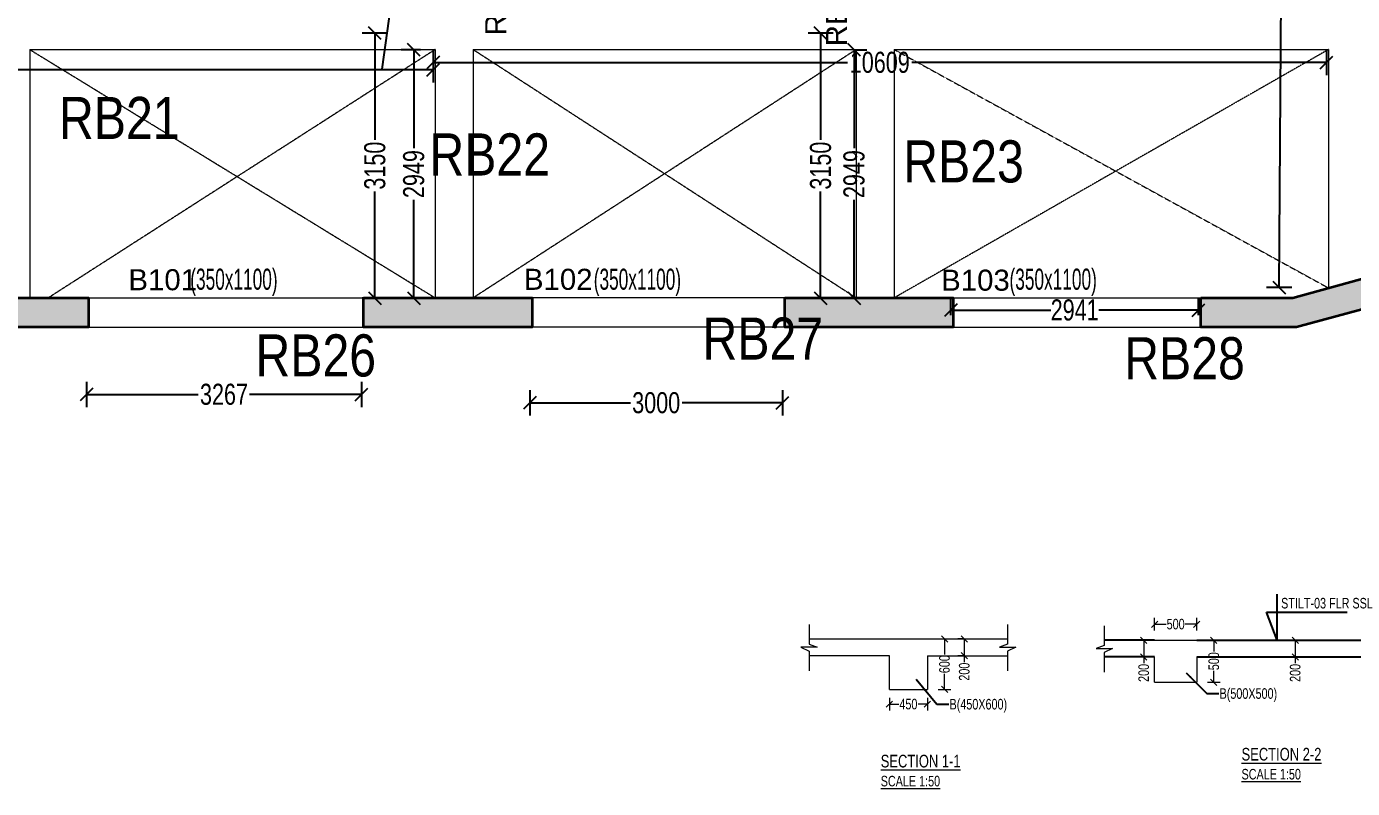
# Model space of a CAD drawing. Header units: millimetres. Extents: x 0 to 72183, y 72 to 62889.
# Drawn here: x 19496 to 35243, y 72 to 9123 of the extents above; entities that cross this region are included whole.
import ezdxf
from ezdxf.enums import TextEntityAlignment as Align

# ---------------------------------------------------------------- set-up
doc = ezdxf.new("R2010")
doc.units = ezdxf.units.MM
doc.linetypes.add('HIDDEN', pattern=[0.375, 0.25, -0.125])
for name, color, linetype, lineweight in [('A-HIDD-ABVE', 8, 'HIDDEN', 20), ('S-BEAM', 7, 'Continuous', 18), ('S-BEAM-IDEN', 2, 'Continuous', 9), ('S-COL HATCH', 9, 'Continuous', 0), ('S-COLS', 5, 'Continuous', 35), ('SEC TEXT', 50, 'Continuous', 5)]:
    doc.layers.add(name, color=color, linetype=linetype, lineweight=lineweight)
for name, color, linetype in [('Abhinav working', 6, 'Continuous'), ('Beam Nos', 7, 'Continuous'), ('dim', 8, 'Continuous')]:
    doc.layers.add(name, color=color, linetype=linetype)
doc.styles.add('Dim.s & Anno.(Misc.)', font='ARIALN.TTF')
doc.styles.add('SC-BBS1', font='SansSerif')
doc.styles.add('sd', font='ARIALN.TTF')
doc.styles.add('SOBHA', font='swisscl.ttf')
doc.styles.add('Swis721 LtCn BT', font='swisscl.ttf', dxfattribs={"width": 0.9, "height": 233.355162})
doc.dimstyles.new('S-100', dxfattribs={"dimscale": 100, "dimtxt": 2.5, "dimasz": 1.5, "dimexe": 1.5, "dimexo": 1.5, "dimgap": 0.1, "dimtad": 0, "dimdec": 0, "dimrnd": 0.0005, "dimzin": 0, "dimdsep": 46, "dimtxsty": 'SOBHA', "dimblk": 'OBLIQUE', "dimcen": 0.09, "dimclrd": 8, "dimclre": 8, "dimclrt": 6, "dimadec": 0, "dimazin": 0, "dimtfac": 1, "dimtdec": 0, "dimtofl": 0, "dimtmove": 0, "dimatfit": 3, "dimfxl": 1.5, "dimfxlon": 1, "dimtolj": 1, "dimtzin": 0, "dimlwd": -1, "dimlwe": -1, "dimarcsym": 0})
doc.dimstyles.new('S-50', dxfattribs={"dimscale": 50, "dimtxt": 2.5, "dimasz": 1.5, "dimexe": 1.5, "dimexo": 1.5, "dimgap": 0.1, "dimtad": 0, "dimdec": 0, "dimrnd": 0.0005, "dimzin": 0, "dimdsep": 46, "dimtxsty": 'SOBHA', "dimblk": 'OBLIQUE', "dimcen": 0.09, "dimclrd": 8, "dimclre": 8, "dimclrt": 6, "dimadec": 0, "dimazin": 0, "dimtfac": 1, "dimtdec": 0, "dimtofl": 0, "dimtmove": 0, "dimatfit": 3, "dimfxl": 1.5, "dimfxlon": 1, "dimtolj": 1, "dimtzin": 0, "dimlwd": -1, "dimlwe": -1, "dimarcsym": 0})

# ---------------------------------------------------------------- blocks, each defined once
blk = doc.blocks.new('*U9')
blk.add_lwpolyline([(-31.73, 0), (-1.25, 0), (-0.62, 2.5), (0.62, -2.5), (1.25, 0), (28.62, 0)])
blk = doc.blocks.new('A$Cb7cd9481')
at = {"layer": 'S-COL HATCH', "transparency": 33554687}
h = blk.add_hatch(color=256, dxfattribs=at)
h.dxf.hatch_style = 1
h.paths.add_polyline_path([(15747, -13822), (15654, -13485), (14779, -13724), (13686, -13724), (13686, -14074), (14825, -14074)])
h = blk.add_hatch(color=256, dxfattribs=at)
h.dxf.hatch_style = 1
h.paths.add_polyline_path([(478, -14074), (478, -13724), (-1522, -13724), (-1522, -14074)])
h = blk.add_hatch(color=256, dxfattribs=at)
h.dxf.hatch_style = 1
h.paths.add_polyline_path([(5745, -14074), (5745, -13724), (3745, -13724), (3745, -14074)])
h = blk.add_hatch(color=256, dxfattribs=at)
h.dxf.hatch_style = 1
h.paths.add_polyline_path([(10745, -14074), (10745, -13724), (8745, -13724), (8745, -14074)])
at = {"layer": 'S-COLS', "elevation": 0}
blk.add_lwpolyline([(13686, -13724), (14779, -13724), (15654, -13485), (15747, -13822), (14825, -14074), (13686, -14074), (13686, -13724)], dxfattribs=at)
for points in [[(-1522, -13724), (478, -13724), (478, -14074), (-1522, -14074)], [(3745, -13724), (5745, -13724), (5745, -14074), (3745, -14074)], [(8745, -13724), (10745, -13724), (10745, -14074), (8745, -14074)]]:
    blk.add_lwpolyline(points, close=True, dxfattribs=at)
blk = doc.blocks.new('_OBLIQUE')
at = {"color": 0, "linetype": 'ByBlock'}
blk.add_line((-0.5, -0.5), (0.5, 0.5), dxfattribs=at)
blk = doc.blocks.new('*D227')
at = {"layer": 'Defpoints', "color": 0, "transparency": 16777216}
for p in [(30656, 1849), (30633, 1649), (30656, 1649)]:
    blk.add_point(p, dxfattribs=at)
at = {"layer": 'S-BEAM', "color": 8, "transparency": 16777216}
for p, q in [((30633, 1849), (30558, 1849)), ((30633, 1849), (30633, 1649)), ((30633, 1649), (30558, 1649)), ((30633, 1649), (30633, 1574))]:
    blk.add_line(p, q, dxfattribs=at)
at = {"layer": 'S-BEAM', "color": 8, "transparency": 16777216, "xscale": 75, "yscale": 75, "zscale": 75}
for p, rotation in [((30633, 1849), 90), ((30633, 1649), 270)]:
    blk.add_blockref('_OBLIQUE', p, dxfattribs=dict(at, rotation=rotation))
at = {"layer": 'S-BEAM', "color": 6, "transparency": 16777216, "insert": (30633, 1460), "char_height": 125, "attachment_point": 5, "rotation": 90, "style": 'SOBHA'}
blk.add_mtext('\\A1;200', dxfattribs=at)
blk = doc.blocks.new('*D428')
at = {"layer": 'Defpoints', "color": 0, "transparency": 16777216}
for p in [(30194, 1849), (30398, 1849), (30194, 1249)]:
    blk.add_point(p, dxfattribs=at)
at = {"layer": 'S-BEAM', "color": 8, "transparency": 16777216}
for p, q in [((30323, 1849), (30473, 1849)), ((30398, 1849), (30398, 1663)), ((30398, 1249), (30398, 1435)), ((30323, 1249), (30473, 1249))]:
    blk.add_line(p, q, dxfattribs=at)
at = {"layer": 'S-BEAM', "color": 8, "transparency": 16777216, "xscale": 75, "yscale": 75, "zscale": 75}
for p, rotation in [((30398, 1849), 90), ((30398, 1249), 270)]:
    blk.add_blockref('_OBLIQUE', p, dxfattribs=dict(at, rotation=rotation))
at = {"layer": 'S-BEAM', "color": 6, "transparency": 16777216, "insert": (30398, 1549), "char_height": 125, "attachment_point": 5, "rotation": 90, "style": 'SOBHA'}
blk.add_mtext('\\A1;600', dxfattribs=at)
blk = doc.blocks.new('*D429')
at = {"layer": 'Defpoints', "color": 0, "transparency": 16777216}
for p in [(33393, 1834), (33596, 1834), (33393, 1335)]:
    blk.add_point(p, dxfattribs=at)
at = {"layer": 'S-BEAM', "color": 8, "transparency": 16777216}
for p, q in [((33521, 1834), (33671, 1834)), ((33596, 1834), (33596, 1699)), ((33596, 1335), (33596, 1470)), ((33521, 1335), (33671, 1335))]:
    blk.add_line(p, q, dxfattribs=at)
at = {"layer": 'S-BEAM', "color": 8, "transparency": 16777216, "xscale": 75, "yscale": 75, "zscale": 75}
for p, rotation in [((33596, 1834), 90), ((33596, 1335), 270)]:
    blk.add_blockref('_OBLIQUE', p, dxfattribs=dict(at, rotation=rotation))
at = {"layer": 'S-BEAM', "color": 6, "transparency": 16777216, "insert": (33596, 1584), "char_height": 125, "attachment_point": 5, "rotation": 90, "style": 'SOBHA'}
blk.add_mtext('\\A1;500', dxfattribs=at)
blk = doc.blocks.new('*D430')
at = {"layer": 'Defpoints', "color": 0, "transparency": 16777216}
for p in [(32893, 2024), (32893, 1834), (33393, 1834)]:
    blk.add_point(p, dxfattribs=at)
at = {"layer": 'S-BEAM', "color": 8, "transparency": 16777216}
for p, q in [((32893, 1949), (32893, 2099)), ((33393, 1949), (33393, 2099)), ((32893, 2024), (33029, 2024)), ((33393, 2024), (33257, 2024))]:
    blk.add_line(p, q, dxfattribs=at)
at = {"layer": 'S-BEAM', "color": 8, "transparency": 16777216, "xscale": 75, "yscale": 75, "zscale": 75, "rotation": 180}
blk.add_blockref('_OBLIQUE', (32893, 2024), dxfattribs=at)
at = {"layer": 'S-BEAM', "color": 8, "transparency": 16777216, "xscale": 75, "yscale": 75, "zscale": 75}
blk.add_blockref('_OBLIQUE', (33393, 2024), dxfattribs=at)
at = {"layer": 'S-BEAM', "color": 6, "transparency": 16777216, "insert": (33143, 2024), "char_height": 125, "attachment_point": 5, "style": 'SOBHA'}
blk.add_mtext('\\A1;500', dxfattribs=at)
blk = doc.blocks.new('*D229')
at = {"layer": 'Defpoints', "color": 0, "transparency": 16777216}
for p in [(34586, 1834), (34563, 1634), (34586, 1634)]:
    blk.add_point(p, dxfattribs=at)
at = {"layer": 'S-BEAM', "color": 8, "transparency": 16777216}
for p, q in [((34563, 1834), (34488, 1834)), ((34563, 1834), (34563, 1634)), ((34563, 1634), (34488, 1634)), ((34563, 1634), (34563, 1559))]:
    blk.add_line(p, q, dxfattribs=at)
at = {"layer": 'S-BEAM', "color": 8, "transparency": 16777216, "xscale": 75, "yscale": 75, "zscale": 75}
for p, rotation in [((34563, 1834), 90), ((34563, 1634), 270)]:
    blk.add_blockref('_OBLIQUE', p, dxfattribs=dict(at, rotation=rotation))
at = {"layer": 'S-BEAM', "color": 6, "transparency": 16777216, "insert": (34563, 1445), "char_height": 125, "attachment_point": 5, "rotation": 90, "style": 'SOBHA'}
blk.add_mtext('\\A1;200', dxfattribs=at)
blk = doc.blocks.new('*D432')
at = {"layer": 'Defpoints', "color": 0, "transparency": 16777216}
for p in [(32796, 1834), (32764, 1634), (32796, 1634)]:
    blk.add_point(p, dxfattribs=at)
at = {"layer": 'S-BEAM', "color": 8, "transparency": 16777216}
for p, q in [((32764, 1834), (32689, 1834)), ((32764, 1834), (32764, 1634)), ((32764, 1634), (32689, 1634)), ((32764, 1634), (32764, 1559))]:
    blk.add_line(p, q, dxfattribs=at)
at = {"layer": 'S-BEAM', "color": 8, "transparency": 16777216, "xscale": 75, "yscale": 75, "zscale": 75}
for p, rotation in [((32764, 1834), 90), ((32764, 1634), 270)]:
    blk.add_blockref('_OBLIQUE', p, dxfattribs=dict(at, rotation=rotation))
at = {"layer": 'S-BEAM', "color": 6, "transparency": 16777216, "insert": (32764, 1445), "char_height": 125, "attachment_point": 5, "rotation": 90, "style": 'SOBHA'}
blk.add_mtext('\\A1;200', dxfattribs=at)
blk = doc.blocks.new('*D434')
at = {"layer": 'Defpoints', "color": 0, "transparency": 16777216}
for p in [(29744, 1249, 0), (30194, 1249, 0), (30194, 1074)]:
    blk.add_point(p, dxfattribs=at)
at = {"layer": 'S-BEAM', "color": 8, "transparency": 16777216}
for p, q in [((29744, 1149), (29744, 999)), ((30194, 1149), (30194, 999)), ((29744, 1074), (29854, 1074)), ((30194, 1074), (30084, 1074))]:
    blk.add_line(p, q, dxfattribs=at)
at = {"layer": 'S-BEAM', "color": 8, "transparency": 16777216, "xscale": 75, "yscale": 75, "zscale": 75, "rotation": 180}
blk.add_blockref('_OBLIQUE', (29744, 1074), dxfattribs=at)
at = {"layer": 'S-BEAM', "color": 8, "transparency": 16777216, "xscale": 75, "yscale": 75, "zscale": 75}
blk.add_blockref('_OBLIQUE', (30194, 1074), dxfattribs=at)
at = {"layer": 'S-BEAM', "color": 6, "transparency": 16777216, "insert": (29969, 1074), "char_height": 125, "attachment_point": 5, "style": 'SOBHA'}
blk.add_mtext('\\A1;450', dxfattribs=at)
blk = doc.blocks.new('*D394')
at = {"layer": 'Abhinav working', "color": 8, "transparency": 16777216}
for p, q in [((34573, 13897), (34273, 13899)), ((34423, 13898), (34400, 10265)), ((34373, 6022), (34396, 9655)), ((34523, 6021), (34223, 6023))]:
    blk.add_line(p, q, dxfattribs=at)
at = {"layer": 'Defpoints', "color": 0, "transparency": 16777216}
for p in [(34423, 13898), (34983, 13895), (34933, 6018)]:
    blk.add_point(p, dxfattribs=at)
at = {"layer": 'Abhinav working', "color": 8, "transparency": 16777216, "xscale": 150, "yscale": 150, "zscale": 150}
for p, rotation in [((34423, 13898), 89.63629030144536), ((34373, 6022), 269.6362903014454)]:
    blk.add_blockref('_OBLIQUE', p, dxfattribs=dict(at, rotation=rotation))
at = {"layer": 'Abhinav working', "color": 6, "transparency": 16777216, "insert": (34398, 9960), "char_height": 250, "attachment_point": 5, "rotation": 89.6363, "style": 'SOBHA'}
blk.add_mtext('\\A1;7877', dxfattribs=at)
blk = doc.blocks.new('*D412')
at = {"layer": 'Abhinav working', "color": 8, "transparency": 16777216}
for p, q in [((6682, 8759), (6682, 8459)), ((24324, 8759), (24324, 8459)), ((6682, 8609), (15121, 8609)), ((24324, 8609), (15885, 8609))]:
    blk.add_line(p, q, dxfattribs=at)
at = {"layer": 'Defpoints', "color": 0, "transparency": 16777216}
for p in [(6682, 9395), (24324, 9395), (6682, 8609)]:
    blk.add_point(p, dxfattribs=at)
at = {"layer": 'Abhinav working', "color": 8, "transparency": 16777216, "xscale": 150, "yscale": 150, "zscale": 150, "rotation": 180}
blk.add_blockref('_OBLIQUE', (6682, 8609), dxfattribs=at)
at = {"layer": 'Abhinav working', "color": 8, "transparency": 16777216, "xscale": 150, "yscale": 150, "zscale": 150}
blk.add_blockref('_OBLIQUE', (24324, 8609), dxfattribs=at)
at = {"layer": 'Abhinav working', "color": 6, "transparency": 16777216, "insert": (15503, 8609), "char_height": 250, "attachment_point": 5, "style": 'SOBHA'}
blk.add_mtext('\\A1;17642', dxfattribs=at)
blk = doc.blocks.new('*D413')
at = {"layer": 'Abhinav working', "color": 8, "transparency": 16777216}
for p, q in [((24324, 8846), (24324, 8546)), ((34933, 8846), (34933, 8546)), ((24324, 8696), (29246, 8696)), ((34933, 8696), (30011, 8696))]:
    blk.add_line(p, q, dxfattribs=at)
at = {"layer": 'Defpoints', "color": 0, "transparency": 16777216}
for p in [(24324, 9395), (34933, 9395), (34933, 8696)]:
    blk.add_point(p, dxfattribs=at)
at = {"layer": 'Abhinav working', "color": 8, "transparency": 16777216, "xscale": 150, "yscale": 150, "zscale": 150, "rotation": 180}
blk.add_blockref('_OBLIQUE', (24324, 8696), dxfattribs=at)
at = {"layer": 'Abhinav working', "color": 8, "transparency": 16777216, "xscale": 150, "yscale": 150, "zscale": 150}
blk.add_blockref('_OBLIQUE', (34933, 8696), dxfattribs=at)
at = {"layer": 'Abhinav working', "color": 6, "transparency": 16777216, "insert": (29629, 8696), "char_height": 250, "attachment_point": 5, "style": 'SOBHA'}
blk.add_mtext('\\A1;10609', dxfattribs=at)
blk = doc.blocks.new('*D418')
at = {"layer": 'Abhinav working', "color": 8, "transparency": 16777216}
for p, q in [((23783, 9045), (23483, 9045)), ((23633, 9045), (23633, 7776)), ((23633, 5895), (23633, 7163)), ((23783, 5895), (23483, 5895))]:
    blk.add_line(p, q, dxfattribs=at)
at = {"layer": 'Defpoints', "color": 0, "transparency": 16777216}
for p in [(23633, 9045), (24324, 9045), (24324, 5895)]:
    blk.add_point(p, dxfattribs=at)
at = {"layer": 'Abhinav working', "color": 8, "transparency": 16777216, "xscale": 150, "yscale": 150, "zscale": 150}
for p, rotation in [((23633, 9045), 90), ((23633, 5895), 270)]:
    blk.add_blockref('_OBLIQUE', p, dxfattribs=dict(at, rotation=rotation))
at = {"layer": 'Abhinav working', "color": 6, "transparency": 16777216, "insert": (23633, 7470), "char_height": 250, "attachment_point": 5, "rotation": 90, "style": 'SOBHA'}
blk.add_mtext('\\A1;3150', dxfattribs=at)
blk = doc.blocks.new('*D419')
at = {"layer": 'Abhinav working', "color": 8, "transparency": 16777216}
for p, q in [((29077, 9045), (28777, 9045)), ((28927, 9045), (28927, 7776)), ((28927, 5895), (28927, 7163)), ((29077, 5895), (28777, 5895))]:
    blk.add_line(p, q, dxfattribs=at)
at = {"layer": 'Defpoints', "color": 0, "transparency": 16777216}
for p in [(28927, 9045), (29324, 9045), (29324, 5895)]:
    blk.add_point(p, dxfattribs=at)
at = {"layer": 'Abhinav working', "color": 8, "transparency": 16777216, "xscale": 150, "yscale": 150, "zscale": 150}
for p, rotation in [((28927, 9045), 90), ((28927, 5895), 270)]:
    blk.add_blockref('_OBLIQUE', p, dxfattribs=dict(at, rotation=rotation))
at = {"layer": 'Abhinav working', "color": 6, "transparency": 16777216, "insert": (28927, 7470), "char_height": 250, "attachment_point": 5, "rotation": 90, "style": 'SOBHA'}
blk.add_mtext('\\A1;3150', dxfattribs=at)
blk = doc.blocks.new('*D422')
at = {"layer": 'Abhinav working', "color": 8, "transparency": 16777216}
for p, q in [((20207, 4903), (20207, 4603)), ((23474, 4903), (23474, 4603)), ((20207, 4753), (21535, 4753)), ((23474, 4753), (22146, 4753))]:
    blk.add_line(p, q, dxfattribs=at)
at = {"layer": 'Defpoints', "color": 0, "transparency": 16777216}
for p in [(20207, 5546, 0), (23474, 5546), (23474, 4753)]:
    blk.add_point(p, dxfattribs=at)
at = {"layer": 'Abhinav working', "color": 8, "transparency": 16777216, "xscale": 150, "yscale": 150, "zscale": 150, "rotation": 180}
blk.add_blockref('_OBLIQUE', (20207, 4753), dxfattribs=at)
at = {"layer": 'Abhinav working', "color": 8, "transparency": 16777216, "xscale": 150, "yscale": 150, "zscale": 150}
blk.add_blockref('_OBLIQUE', (23474, 4753), dxfattribs=at)
at = {"layer": 'Abhinav working', "color": 6, "transparency": 16777216, "insert": (21841, 4753), "char_height": 250, "attachment_point": 5, "style": 'SOBHA'}
blk.add_mtext('\\A1;3267', dxfattribs=at)
blk = doc.blocks.new('*D423')
at = {"layer": 'Abhinav working', "color": 8, "transparency": 16777216}
for p, q in [((25474, 4803), (25474, 4503)), ((28474, 4803), (28474, 4503)), ((25474, 4653), (26667, 4653)), ((28474, 4653), (27281, 4653))]:
    blk.add_line(p, q, dxfattribs=at)
at = {"layer": 'Defpoints', "color": 0, "transparency": 16777216}
for p in [(25474, 5546), (28474, 5546, 0), (28474, 4653)]:
    blk.add_point(p, dxfattribs=at)
at = {"layer": 'Abhinav working', "color": 8, "transparency": 16777216, "xscale": 150, "yscale": 150, "zscale": 150, "rotation": 180}
blk.add_blockref('_OBLIQUE', (25474, 4653), dxfattribs=at)
at = {"layer": 'Abhinav working', "color": 8, "transparency": 16777216, "xscale": 150, "yscale": 150, "zscale": 150}
blk.add_blockref('_OBLIQUE', (28474, 4653), dxfattribs=at)
at = {"layer": 'Abhinav working', "color": 6, "transparency": 16777216, "insert": (26974, 4653), "char_height": 250, "attachment_point": 5, "style": 'SOBHA'}
blk.add_mtext('\\A1;3000', dxfattribs=at)
blk = doc.blocks.new('*D424')
at = {"layer": 'Abhinav working', "color": 8, "transparency": 16777216}
for p, q in [((30474, 5696), (30474, 5905)), ((33415, 5696), (33415, 5905)), ((30474, 5755), (31660, 5755)), ((33415, 5755), (32229, 5755))]:
    blk.add_line(p, q, dxfattribs=at)
at = {"layer": 'Defpoints', "color": 0, "transparency": 16777216}
for p in [(33415, 5755), (30474, 5546), (33415, 5546)]:
    blk.add_point(p, dxfattribs=at)
at = {"layer": 'Abhinav working', "color": 8, "transparency": 16777216, "xscale": 150, "yscale": 150, "zscale": 150, "rotation": 180}
blk.add_blockref('_OBLIQUE', (30474, 5755), dxfattribs=at)
at = {"layer": 'Abhinav working', "color": 8, "transparency": 16777216, "xscale": 150, "yscale": 150, "zscale": 150}
blk.add_blockref('_OBLIQUE', (33415, 5755), dxfattribs=at)
at = {"layer": 'Abhinav working', "color": 6, "transparency": 16777216, "insert": (31944, 5755), "char_height": 250, "attachment_point": 5, "style": 'SOBHA'}
blk.add_mtext('\\A1;2941', dxfattribs=at)
blk = doc.blocks.new('*D307')
at = {"layer": 'Abhinav working', "color": 8, "transparency": 16777216}
for p, q in [((24174, 8845), (23945, 8845)), ((24095, 8845), (24095, 7677)), ((24095, 5896), (24095, 7064)), ((24174, 5896), (23945, 5896))]:
    blk.add_line(p, q, dxfattribs=at)
at = {"layer": 'Defpoints', "color": 0, "transparency": 16777216}
for p in [(24095, 8845), (24324, 8845), (24324, 5896)]:
    blk.add_point(p, dxfattribs=at)
at = {"layer": 'Abhinav working', "color": 8, "transparency": 16777216, "xscale": 150, "yscale": 150, "zscale": 150}
for p, rotation in [((24095, 8845), 90), ((24095, 5896), 270)]:
    blk.add_blockref('_OBLIQUE', p, dxfattribs=dict(at, rotation=rotation))
at = {"layer": 'Abhinav working', "color": 6, "transparency": 16777216, "insert": (24095, 7370), "char_height": 250, "attachment_point": 5, "rotation": 90, "style": 'SOBHA'}
blk.add_mtext('\\A1;2949', dxfattribs=at)
blk = doc.blocks.new('*D308')
at = {"layer": 'Abhinav working', "color": 8, "transparency": 16777216}
for p, q in [((29324, 8845), (29474, 8845)), ((29324, 8845), (29324, 7677)), ((29324, 5896), (29324, 7064)), ((29324, 5896), (29474, 5896))]:
    blk.add_line(p, q, dxfattribs=at)
at = {"layer": 'Defpoints', "color": 0, "transparency": 16777216}
for p in [(29324, 8845), (29324, 8845), (29324, 5896)]:
    blk.add_point(p, dxfattribs=at)
at = {"layer": 'Abhinav working', "color": 8, "transparency": 16777216, "xscale": 150, "yscale": 150, "zscale": 150}
for p, rotation in [((29324, 8845), 90), ((29324, 5896), 270)]:
    blk.add_blockref('_OBLIQUE', p, dxfattribs=dict(at, rotation=rotation))
at = {"layer": 'Abhinav working', "color": 6, "transparency": 16777216, "insert": (29324, 7370), "char_height": 250, "attachment_point": 5, "rotation": 90, "style": 'SOBHA'}
blk.add_mtext('\\A1;2949', dxfattribs=at)

msp = doc.modelspace()

# ---------------------------------------------------------------- linework, layer by layer
at = {"layer": 'A-HIDD-ABVE', "linetype": 'HIDDEN'}
for p, q in [((19533.3, 8849.8, 0), (24350, 5899.8)), ((24350, 8849.8), (19754.8, 5899.8)), ((24800, 8849.8), (29350, 5899.8)), ((29350, 8849.8), (24800, 5899.8)), ((29800, 8849.8), (34959.2, 6017.4)), ((34959.2, 8849.8), (29800, 5899.8))]:
    msp.add_line(p, q, dxfattribs=at)
at = {"layer": 'Beam Nos'}
for p, q in [((32892.9, 1834.4), (32294.5, 1834.4)), ((33392.9, 1834.4, 0), (35492.9, 1834.4, 0)), ((32892.9, 1634.4), (32294.5, 1634.4)), ((33392.9, 1634.4, 0), (35492.9, 1634.4, 0))]:
    msp.add_line(p, q, dxfattribs=at)
at = {"layer": 'dim', "color": 5}
for p, q in [((34347.6, 1834.4, 0), (34347.6, 2378.8, 0)), ((34347.6, 1834.4, 0), (34223.5, 2164.8, 0)), ((34223.5, 2164.8, 0), (35178, 2164.8, 0))]:
    msp.add_line(p, q, dxfattribs=at)
at = {"layer": 'S-BEAM'}
for p, q in [((19533.3, 8849.8, 0), (19533.3, 5899.8, 0)), ((24350, 8849.8), (24350, 5899.8)), ((24800, 8849.8), (24800, 5899.8)), ((29350, 8849.8), (29350, 5899.8)), ((29800, 8849.8), (29800, 5899.8)), ((34959.2, 8849.8), (34959.2, 6017.4)), ((20233.3, 5901, 0), (23500, 5901)), ((28500, 5901, 0), (25500, 5901)), ((30500, 5901, 0), (33441, 5901)), ((20233.3, 5551, 0), (23500, 5551)), ((28500, 5551, 0), (25500, 5551)), ((30500, 5551, 0), (33441, 5551)), ((28790.1, 1849, 0), (31148, 1849, 0)), ((29744, 1649, 0), (28790.1, 1649, 0)), ((29744, 1249, 0), (29744, 1649, 0)), ((30194, 1649, 0), (31148, 1649, 0)), ((30194, 1649, 0), (30194, 1249, 0)), ((32892.9, 1334.6), (32892.9, 1634.4)), ((33392.9, 1634.4, 0), (33392.9, 1334.6, 0)), ((32892.9, 1334.6), (33392.9, 1334.6, 0)), ((32892.9, 1334.6), (32892.9, 1334.6)), ((29744, 1249, 0), (30194, 1249, 0))]:
    msp.add_line(p, q, dxfattribs=at)
at = {"layer": 'S-BEAM', "elevation": 0}
for points in [[(19533.3, 8849.8), (24350, 8849.8)], [(24800, 8849.8), (29350, 8849.8)], [(29800, 8849.8), (34959.2, 8849.8)]]:
    msp.add_lwpolyline(points, dxfattribs=at)
at = {"layer": 'S-BEAM', "color": 8, "elevation": 0}
for points in [[(28790.1, 2020.9), (28790.1, 1786.4), (28886.9, 1750.1), (28693.1, 1750.1), (28790.1, 1702.3), (28790.1, 1468.3)], [(31148, 2020.9), (31148, 1786.4), (31051.2, 1750.1), (31245, 1750.1), (31148, 1702.3), (31148, 1468.3)], [(32294.5, 2006.2), (32294.5, 1771.7), (32197.7, 1735.5), (32391.5, 1735.5), (32294.5, 1687.7), (32294.5, 1453.6)]]:
    msp.add_lwpolyline(points, dxfattribs=at)
at = {"layer": 'S-COL HATCH'}
msp.add_line((32892.9, 1834.4), (33392.9, 1834.4, 0), dxfattribs=at)

# ---------------------------------------------------------------- block references
at = {"xscale": -100, "yscale": 100, "zscale": 100, "rotation": 82.03946666592795}
msp.add_blockref('*U9', (24110.4, 11449.8), dxfattribs=at)
at = {"layer": 'S-BEAM'}
msp.add_blockref('A$Cb7cd9481', (19754.8, 19625), dxfattribs=at)

# ---------------------------------------------------------------- texts
at = {"layer": 'Abhinav working', "char_height": 500, "attachment_point": 1, "style": 'Dim.s & Anno.(Misc.)'}
for s, insert in [('RB21', (19882, 8286.5, 0)), ('RB22', (24280.8, 7853, 0)), ('RB23', (29908.1, 7770.8, 0)), ('RB27', (27524.1, 5666.3)), ('RB26', (22215, 5466.1)), ('RB28', (32532.6, 5432.7))]:
    msp.add_mtext_dynamic_manual_height_columns(s, width=21149.247, gutter_width=5423.5, heights=[0], dxfattribs=dict(at, insert=insert))
at = {"layer": 'Beam Nos', "color": 3, "style": 'SC-BBS1'}
for s, p in [('RB146', (25268.2, 9550.8, 0)), ('RB151', (29314.8, 9422.2, 0))]:
    msp.add_text(s, height=250, rotation=90, dxfattribs=at).set_placement(p, align=Align.BOTTOM_CENTER)
for s, p in [('B101', (21113.4, 5915.4, 0)), ('B102', (25810.5, 5920.2, 0)), ('B103', (30765.4, 5909.9, 0))]:
    msp.add_text(s, height=250, dxfattribs=at).set_placement(p, align=Align.BOTTOM_CENTER)
at = {"layer": 'dim', "color": 6, "char_height": 125, "attachment_point": 1, "style": 'SOBHA'}
for s, insert in [('\\A1;STILT-03 FLR SSL', (34395.2, 2336, 0)), ('\\A1; B(500X500) ', (33629, 1262.8, 0)), ('\\A1; B(450X600) ', (30422.2, 1136.1))]:
    msp.add_mtext(s, dxfattribs=dict(at, insert=insert))
at = {"layer": 'S-BEAM-IDEN', "style": 'Swis721 LtCn BT', "width": 0.8}
for p in [(21440.7, 5996.6), (26232.2, 5996.6), (31169.9, 5996.6)]:
    msp.add_text('(350x1100)', height=250, rotation=360, dxfattribs=at).set_placement(p)
at = {"layer": 'SEC TEXT', "color": 1, "linetype": 'ByBlock', "char_height": 150, "width": 1170.106, "attachment_point": 1, "rotation": 0.01072, "style": 'sd'}
for s, insert in [('{\\fSwis721 LtCn BT|b0|i0|c0|p34;\\LSECTION 1-1\\P\\H0.83333x;SCALE 1:50}', (29640.5, 472.5)), ('{\\fSwis721 LtCn BT|b0|i0|c0|p34;\\LSECTION 2-2\\P\\H0.83333x;SCALE 1:50}', (33925.6, 554.6))]:
    msp.add_mtext(s, dxfattribs=dict(at, insert=insert))

# ---------------------------------------------------------------- dimensions: what is measured, and where the dimension line sits
at = {"layer": 'Abhinav working'}
for p1, p2, distance, picture, middle in [((34933.1, 6018.1), (34983.1, 13894.6), 560.1, '*D394', (34398, 9959.9)), ((24324, 9394.6), (34933.1, 9394.6), -698.4, '*D413', (29628.5, 8696.1)), ((30474, 5545.7), (33414.9, 5545.7), 209, '*D424', (31944.4, 5754.7)), ((20207.2, 5545.7, 0), (23474, 5545.7), -792.8, '*D422', (21840.6, 4752.9))]:
    dim = msp.add_aligned_dim(p1=p1, p2=p2, distance=distance, dimstyle='S-100', dxfattribs=at)
    dim.commit()
    dim.dimension.update_dxf_attribs({"geometry": picture, "text_midpoint": middle})
for base, p1, p2, picture, middle in [((6682, 8609.3), (24324, 9394.6), (6682, 9394.6), '*D412', (15503, 8609.3)), ((28474, 4653), (25474, 5545.7), (28474, 5545.7, 0), '*D423', (26974, 4653))]:
    dim = msp.add_linear_dim(base=base, p1=p1, p2=p2, dimstyle='S-100', dxfattribs=at)
    dim.commit()
    dim.dimension.update_dxf_attribs({"geometry": picture, "text_midpoint": middle})
for base, p1, p2, picture, middle in [((23632.9, 9044.6), (24324, 5894.6), (24324, 9044.6), '*D418', (23632.9, 7469.6)), ((28927.2, 9044.6), (29324, 5894.6), (29324, 9044.6), '*D419', (28927.2, 7469.6)), ((24095.2, 8844.6), (24324, 5895.7), (24324, 8844.6), '*D307', (24095.2, 7370.1)), ((29324, 8844.6), (29324, 5895.7), (29324, 8844.6), '*D308', (29324, 7370.1))]:
    dim = msp.add_linear_dim(base=base, p1=p1, p2=p2, angle=90, dimstyle='S-100', dxfattribs=at)
    dim.commit()
    dim.dimension.update_dxf_attribs({"geometry": picture, "text_midpoint": middle})
at = {"layer": 'S-BEAM'}
dim = msp.add_linear_dim(base=(32892.9, 2024.4), p1=(33392.9, 1834.4, 0), p2=(32892.9, 1834.4), dimstyle='S-50', dxfattribs=at)
dim.commit()
dim.dimension.update_dxf_attribs({"geometry": '*D430', "text_midpoint": (33142.9, 2024.4)})
for base, p1, p2, picture, middle in [((30397.5, 1849, 0), (30194, 1249, 0), (30194, 1849, 0), '*D428', (30397.5, 1549, 0)), ((30633.4, 1649), (30655.9, 1849, 0), (30655.9, 1649, 0), '*D227', (30633.4, 1459.8)), ((33596.4, 1834.4, 0), (33392.9, 1334.6, 0), (33392.9, 1834.4, 0), '*D429', (33596.4, 1584.5, 0)), ((34563.3, 1634.4, 0), (34585.8, 1834.4, 0), (34585.8, 1634.4, 0), '*D229', (34563.3, 1445.2, 0))]:
    dim = msp.add_linear_dim(base=base, p1=p1, p2=p2, angle=90, dimstyle='S-50', dxfattribs=at)
    dim.commit()
    dim.dimension.update_dxf_attribs({"geometry": picture, "text_midpoint": middle})
for p1, p2, distance, picture, middle in [((32796.2, 1834.4), (32796.2, 1634.4), -32.7, '*D432', (32763.5, 1445.2)), ((29744, 1249, 0), (30194, 1249, 0), -174.7, '*D434', (29969, 1074.3))]:
    dim = msp.add_aligned_dim(p1=p1, p2=p2, distance=distance, dimstyle='S-50', dxfattribs=at)
    dim.commit()
    dim.dimension.update_dxf_attribs({"geometry": picture, "text_midpoint": middle})

# ---------------------------------------------------------------- leaders
at = {"layer": 'dim'}
for points in [[(33267.2, 1448.1), (33512.2, 1200.4), (33655.2, 1200.4)], [(30060.4, 1371.4), (30305.4, 1073.7), (30448.4, 1073.7)]]:
    msp.add_leader(points, dimstyle='S-50', dxfattribs=at)

doc.saveas('drawing.dxf')
